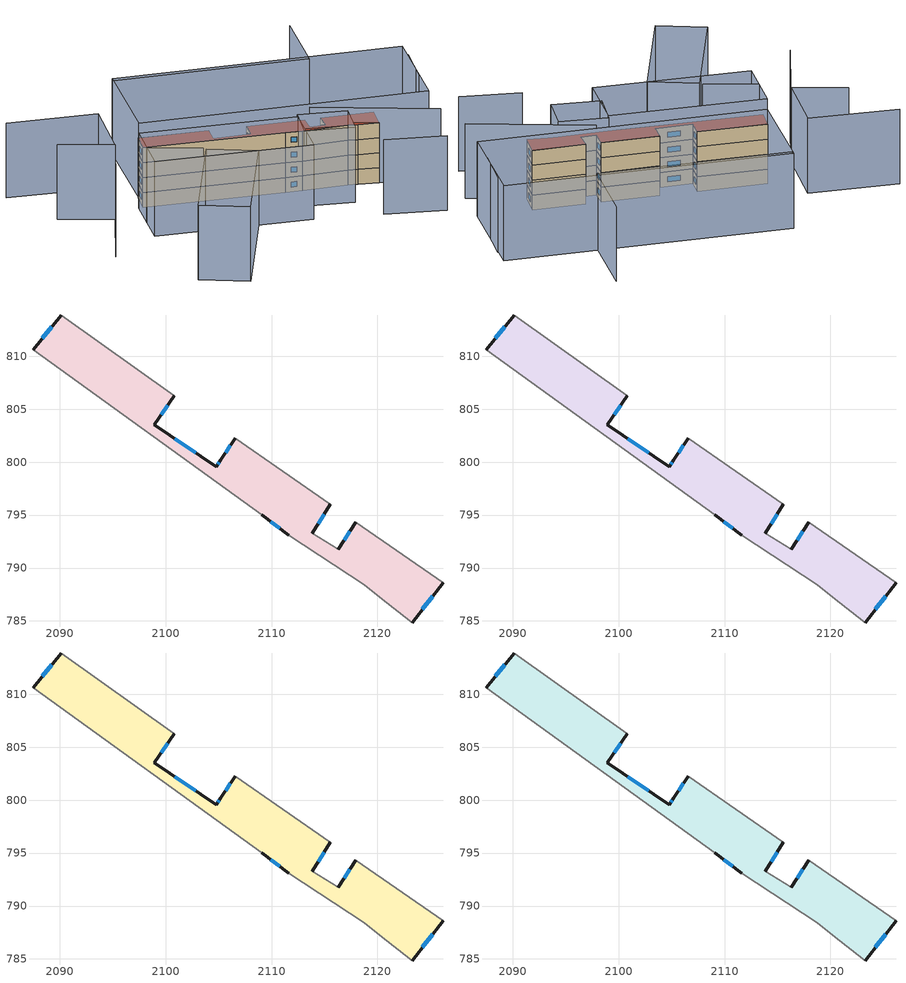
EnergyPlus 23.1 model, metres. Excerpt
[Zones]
3117bb9373386282_F0_whole
 floor ground (EU_floor_Construction): 2115.56,796 2113.85,793.29 2116.3,791.75 2117.94,794.34 2126.19,788.61 2123.28,784.83 2120.23,787.22 2118.76,788.42 2111.62,793.09 2109.07,795.04 2087.47,810.6 2090.16,813.87 2100.82,806.29 2098.94,803.54 2104.77,799.56 2105.2,800.21 2106.58,802.26 z0
 wall outside (EU_wall_Construction): 2113.85,793.29 2115.56,796 / 2117.94,794.34 2116.3,791.75 / 2123.28,784.83 2126.19,788.61 / 2109.07,795.04 2111.62,793.09 / 2090.16,813.87 2087.47,810.6 / 2106.58,802.26 2105.2,800.21 2104.77,799.56 2098.94,803.54 2100.82,806.29 z0:3
 wall adiabatic (EU_wall_Construction): 2115.56,796 2106.58,802.26 / 2116.3,791.75 2113.85,793.29 / 2126.19,788.61 2117.94,794.34 / 2111.62,793.09 2118.76,788.42 2120.23,787.22 2123.28,784.83 / 2087.47,810.6 2109.07,795.04 / 2100.82,806.29 2090.16,813.87 z0:3
 window (EU_Window_Construction): 2114.42,794.2 2114.99,795.1 / 2117.4,793.48 2116.85,792.62 / 2124.25,786.09 2125.22,787.35 / 2109.92,794.39 2110.77,793.74 / 2089.26,812.78 2088.37,811.69 / 2099.57,804.46 2100.2,805.38 / 2102.83,800.89 2100.88,802.22 / 2105.06,800 2104.91,799.78 / 2106.13,801.58 2105.66,800.9 z1:2
3117bb9373386282_F1_whole
 floor to 3117bb9373386282_F0_whole (EU_floor_Construction): 2115.56,796 2113.85,793.29 2116.3,791.75 2117.94,794.34 2126.19,788.61 2123.28,784.83 2120.23,787.22 2118.76,788.42 2111.62,793.09 2109.07,795.04 2087.47,810.6 2090.15,813.87 2100.82,806.29 2098.94,803.54 2104.76,799.56 2105.2,800.21 2106.58,802.26 z3
 wall outside (EU_wall_Construction): 2113.85,793.29 2115.56,796 / 2117.94,794.34 2116.3,791.75 / 2123.28,784.83 2126.19,788.61 / 2109.07,795.04 2111.62,793.09 / 2090.16,813.87 2087.47,810.6 / 2106.58,802.26 2105.2,800.21 2104.77,799.56 2098.94,803.54 2100.82,806.29 z3:6
 wall adiabatic (EU_wall_Construction): 2115.56,796 2106.58,802.26 / 2116.3,791.75 2113.85,793.29 / 2126.19,788.61 2117.94,794.34 / 2111.62,793.09 2118.76,788.42 2120.23,787.22 2123.28,784.83 / 2087.47,810.6 2109.07,795.04 / 2100.82,806.29 2090.16,813.87 z3:6
 window (EU_Window_Construction): 2114.42,794.2 2114.99,795.1 / 2117.4,793.48 2116.85,792.62 / 2124.25,786.09 2125.22,787.35 / 2109.92,794.39 2110.77,793.74 / 2089.26,812.78 2088.37,811.69 / 2099.57,804.46 2100.2,805.38 / 2102.83,800.89 2100.88,802.22 / 2105.06,800 2104.91,799.78 / 2106.13,801.58 2105.66,800.9 z4:5
3117bb9373386282_F2_whole
 floor to 3117bb9373386282_F1_whole (EU_floor_Construction): 2115.56,796 2113.85,793.29 2116.3,791.75 2117.94,794.34 2126.19,788.61 2123.28,784.83 2120.23,787.22 2118.76,788.42 2111.62,793.09 2109.07,795.04 2087.47,810.6 2090.15,813.87 2100.82,806.29 2098.94,803.54 2104.76,799.56 2105.2,800.21 2106.58,802.26 z6
 wall outside (EU_wall_Construction): 2113.85,793.29 2115.56,796 / 2117.94,794.34 2116.3,791.75 / 2123.28,784.83 2126.19,788.61 / 2109.07,795.04 2111.62,793.09 / 2090.16,813.87 2087.47,810.6 / 2106.58,802.26 2105.2,800.21 2104.77,799.56 2098.94,803.54 2100.82,806.29 z6:9
 wall adiabatic (EU_wall_Construction): 2115.56,796 2106.58,802.26 / 2116.3,791.75 2113.85,793.29 / 2126.19,788.61 2117.94,794.34 / 2111.62,793.09 2118.76,788.42 2120.23,787.22 2123.28,784.83 / 2087.47,810.6 2109.07,795.04 / 2100.82,806.29 2090.16,813.87 z6:9
 window (EU_Window_Construction): 2114.42,794.2 2114.99,795.1 / 2117.4,793.48 2116.85,792.62 / 2124.25,786.09 2125.22,787.35 / 2109.92,794.39 2110.77,793.74 / 2089.26,812.78 2088.37,811.69 / 2099.57,804.46 2100.2,805.38 / 2102.83,800.89 2100.88,802.22 / 2105.06,800 2104.91,799.78 / 2106.13,801.58 2105.66,800.9 z7:8
3117bb9373386282_F3_whole
 floor to 3117bb9373386282_F2_whole (EU_floor_Construction): 2115.56,796 2113.85,793.29 2116.3,791.75 2117.94,794.34 2126.19,788.61 2123.28,784.83 2120.23,787.22 2118.76,788.42 2111.62,793.09 2109.07,795.04 2087.47,810.6 2090.15,813.87 2100.82,806.29 2098.94,803.54 2104.76,799.56 2105.2,800.21 2106.58,802.26 z9
 wall outside (EU_wall_Construction): 2113.85,793.29 2115.56,796 / 2117.94,794.34 2116.3,791.75 / 2123.28,784.83 2126.19,788.61 / 2109.07,795.04 2111.62,793.09 / 2090.16,813.87 2087.47,810.6 / 2106.58,802.26 2105.2,800.21 2104.77,799.56 2098.94,803.54 2100.82,806.29 z9:12
 wall adiabatic (EU_wall_Construction): 2115.56,796 2106.58,802.26 / 2116.3,791.75 2113.85,793.29 / 2126.19,788.61 2117.94,794.34 / 2111.62,793.09 2118.76,788.42 2120.23,787.22 2123.28,784.83 / 2087.47,810.6 2109.07,795.04 / 2100.82,806.29 2090.16,813.87 z9:12
 window (EU_Window_Construction): 2114.42,794.2 2114.99,795.1 / 2117.4,793.48 2116.85,792.62 / 2124.25,786.09 2125.22,787.35 / 2109.92,794.39 2110.77,793.74 / 2089.26,812.78 2088.37,811.69 / 2099.57,804.46 2100.2,805.38 / 2102.83,800.89 2100.88,802.22 / 2105.06,800 2104.91,799.78 / 2106.13,801.58 2105.66,800.9 z10:11
 roof outside (EU_roof_Construction): 2123.28,784.83 2126.19,788.61 2117.94,794.34 2116.3,791.75 2113.85,793.29 2115.56,796 2106.58,802.26 2105.2,800.21 2104.77,799.56 2098.94,803.54 2100.82,806.29 2090.16,813.87 2087.47,810.6 2109.07,795.04 2111.62,793.09 2118.76,788.42 2120.23,787.22 z12
shading: 2113.7,775.55 2122.41,767.92 / 2115.41,794.61 2130.29,776.13 / 2083.22,805.94 2089.81,798.11 / 2138.47,788.36 2143.61,795.24 / 2073.7,819.16 2080.6,811.19 / 2080.6,811.19 2068.78,800.97 / 2074.49,832.04 2088.34,821.88 / 2088.34,821.88 2080.54,811.25 / 2138.89,819.5 2130.75,807.83 / 2130.75,807.83 2100.72,828.77 / 2071.06,783.28 2089.83,797.4 / 2089.83,797.4 2095.55,789.8 / 2095.55,789.8 2076.77,775.68 / 2076.77,775.68 2071.06,783.28 / 2118.76,788.42 2114.22,782.84 / 2114.22,782.84 2106.96,788.75 / 2106.96,788.75 2111.5,794.33 / 2111.5,794.33 2118.76,788.42 / 2086.89,811.03 2110.97,793.68 / 2110.97,793.68 2103.86,783.81 / 2103.86,783.81 2079.78,801.16 / 2079.78,801.16 2086.89,811.03 / 2134.56,782.64 2090.11,813.81 / 2090.11,813.81 2101.1,829.48 / 2101.1,829.48 2145.55,798.32 / 2145.55,798.32 2134.56,782.64 z0:15
[Building]
EU S2 Campaign: North Axis=0; Terrain=City; Solar Distribution=FullExterior
[Site:Location]
Bologna: Latitude=44.5; Longitude=11.25; Time Zone=1; Elevation=37
[SizingPeriod:WeatherFileDays]
AnnualSizingPeriod: Begin Month=1; Begin Day of Month=1; End Month=12; End Day of Month=31; Day of Week for Start Day=Monday; Use Weather File Daylight Saving Period=No; Use Weather File Rain and Snow Indicators=No
[MATERIAL]
EU_InternalMass_Material: Roughness=MediumRough; Thickness=0.1; Conductivity=1; Density=1800; Specific Heat=900; Thermal Absorptance=0.9; Solar Absorptance=0.7; Visible Absorptance=0.7
[MATERIAL:NOMASS] Roughness=MediumRough; Thermal Absorptance=0.9; Solar Absorptance=0.7; Visible Absorptance=0.7
Name | Thermal Resistance
EU_wall_NoMass | 0.937881
EU_roof_NoMass | 0.548572
EU_floor_NoMass | 0.71348
[WINDOWMATERIAL:SIMPLEGLAZINGSYSTEM]
EU_Window_SimpleGlazing: UFactor=4.25633; Solar Heat Gain Coefficient=0.85; Visible Transmittance=0.85
[CONSTRUCTION]
EU_wall_Construction: EU_wall_NoMass
EU_roof_Construction: EU_roof_NoMass
EU_floor_Construction: EU_floor_NoMass
EU_Window_Construction: EU_Window_SimpleGlazing
EU_InternalMass_Construction: EU_InternalMass_Material
[ZONE] Type=1; Multiplier=1; Ceiling Height=autocalculate; Floor Area=autocalculate; Part of Total Floor Area=Yes
Name | Volume
3117bb9373386282_F0_whole | 487.403
3117bb9373386282_F1_whole; 3117bb9373386282_F2_whole; 3117bb9373386282_F3_whole | 487.406
[INTERNALMASS] Construction=EU_InternalMass_Construction; Surface Area=162.473
Name | Zone or ZoneList
3117bb9373386282_F0_whole_EU_InternalMass | 3117bb9373386282_F0_whole
3117bb9373386282_F1_whole_EU_InternalMass | 3117bb9373386282_F1_whole
3117bb9373386282_F2_whole_EU_InternalMass | 3117bb9373386282_F2_whole
3117bb9373386282_F3_whole_EU_InternalMass | 3117bb9373386282_F3_whole
[OTHEREQUIPMENT] Fuel Type=Electricity; Design Level Calculation Method=Watts/Area; Power per Zone Floor Area=1; Fraction Latent=0; Fraction Radiant=0; Fraction Lost=0; Carbon Dioxide Generation Rate=0; EndUse Subcategory=EU_Step8_InternalGains
Name | Zone or ZoneList or Space or SpaceList | Schedule
EU_Step8_InternalGain_3117bb9373386282_F0_whole_f000 | 3117bb9373386282_F0_whole | EU_Step8_GainSchedule_3117bb9373386282_F0_whole_f000
EU_Step8_InternalGain_3117bb9373386282_F1_whole_f000 | 3117bb9373386282_F1_whole | EU_Step8_GainSchedule_3117bb9373386282_F1_whole_f000
EU_Step8_InternalGain_3117bb9373386282_F2_whole_f000 | 3117bb9373386282_F2_whole | EU_Step8_GainSchedule_3117bb9373386282_F2_whole_f000
EU_Step8_InternalGain_3117bb9373386282_F3_whole_f000 | 3117bb9373386282_F3_whole | EU_Step8_GainSchedule_3117bb9373386282_F3_whole_f000
[ZONEVENTILATION:DESIGNFLOWRATE] Schedule=EU_AlwaysOn; Design Flow Rate Calculation Method=AirChanges/Hour; Air Changes per Hour=0.687892; Ventilation Type=Natural; Fan Pressure Rise=0; Fan Total Efficiency=1; Constant Term Coefficient=1; Temperature Term Coefficient=0; Velocity Term Coefficient=0; Velocity Squared Term Coefficient=0; Minimum Indoor Temperature=-100; Maximum Indoor Temperature=100; Delta Temperature=-100; Minimum Outdoor Temperature=-100; Maximum Outdoor Temperature=100; Maximum Wind Speed=40
Name | Zone or ZoneList or Space or SpaceList
EU_ConstantAir_3117bb9373386282_F0_whole | 3117bb9373386282_F0_whole
EU_ConstantAir_3117bb9373386282_F1_whole | 3117bb9373386282_F1_whole
EU_ConstantAir_3117bb9373386282_F2_whole | 3117bb9373386282_F2_whole
EU_ConstantAir_3117bb9373386282_F3_whole | 3117bb9373386282_F3_whole
[HVACTEMPLATE:THERMOSTAT] Constant Heating Setpoint=20; Constant Cooling Setpoint=50
EU_HeatOnly_3117bb9373386282_F0_whole; EU_HeatOnly_3117bb9373386282_F1_whole; EU_HeatOnly_3117bb9373386282_F2_whole; EU_HeatOnly_3117bb9373386282_F3_whole
[HVACTEMPLATE:ZONE:IDEALLOADSAIRSYSTEM] System Availability Schedule=EU_AlwaysOn; Maximum Heating Supply Air Temperature=50; Minimum Cooling Supply Air Temperature=13; Maximum Heating Supply Air Humidity Ratio=0.0156; Minimum Cooling Supply Air Humidity Ratio=0.0077; Heating Limit=NoLimit; Cooling Limit=NoLimit; Heating Availability Schedule=EU_AlwaysOn; Cooling Availability Schedule=EU_CoolingOff; Dehumidification Control Type=ConstantSensibleHeatRatio; Cooling Sensible Heat Ratio=0.7; Dehumidification Setpoint=60; Humidification Control Type=None; Humidification Setpoint=30; Outdoor Air Method=None; Outdoor Air Flow Rate per Person=0.00944; Outdoor Air Flow Rate per Zone Floor Area=0; Outdoor Air Flow Rate per Zone=0; Demand Controlled Ventilation Type=None; Outdoor Air Economizer Type=NoEconomizer; Heat Recovery Type=None; Sensible Heat Recovery Effectiveness=0.7; Latent Heat Recovery Effectiveness=0.65
Name | Template Thermostat
3117bb9373386282_F0_whole | EU_HeatOnly_3117bb9373386282_F0_whole
3117bb9373386282_F1_whole | EU_HeatOnly_3117bb9373386282_F1_whole
3117bb9373386282_F2_whole | EU_HeatOnly_3117bb9373386282_F2_whole
3117bb9373386282_F3_whole | EU_HeatOnly_3117bb9373386282_F3_whole
[SIZING:ZONE] Zone Cooling Design Supply Air Temperature Input Method=SupplyAirTemperature; Zone Cooling Design Supply Air Temperature=13; Zone Heating Design Supply Air Temperature Input Method=SupplyAirTemperature; Zone Heating Design Supply Air Temperature=50; Zone Cooling Design Supply Air Humidity Ratio=0.008; Zone Heating Design Supply Air Humidity Ratio=0.008; Cooling Design Air Flow Method=DesignDay; Cooling Design Air Flow Rate=0; Cooling Minimum Air Flow per Zone Floor Area=0.000762; Cooling Minimum Air Flow=0; Cooling Minimum Air Flow Fraction=0.2; Heating Design Air Flow Method=DesignDay; Heating Design Air Flow Rate=0; Heating Maximum Air Flow per Zone Floor Area=0.002032; Heating Maximum Air Flow=0.141576; Heating Maximum Air Flow Fraction=0.3; Account for Dedicated Outdoor Air System=No; Dedicated Outdoor Air System Control Strategy=NeutralSupplyAir; Dedicated Outdoor Air Low Setpoint Temperature for Design=autosize; Dedicated Outdoor Air High Setpoint Temperature for Design=autosize; Zone Load Sizing Method=Sensible Load Only No Latent Load; Zone Latent Cooling Design Supply Air Humidity Ratio Input Method=HumidityRatioDifference; Zone Cooling Design Supply Air Humidity Ratio Difference=0.005; Zone Latent Heating Design Supply Air Humidity Ratio Input Method=HumidityRatioDifference; Zone Humidification Design Supply Air Humidity Ratio Difference=0.005
3117bb9373386282_F0_whole; 3117bb9373386282_F1_whole; 3117bb9373386282_F2_whole; 3117bb9373386282_F3_whole
[SCHEDULE:CONSTANT]
Name | Hourly Value
EU_AlwaysOn | 1
EU_CoolingOff | 0
[SCHEDULE:FILE] Column Number=1; Rows to Skip at Top=0; Number of Hours of Data=8760; Column Separator=Comma; Interpolate to Timestep=No; Minutes per Item=60; Adjust Schedule for Daylight Savings=Yes
Name | File
EU_Step8_GainSchedule_3117bb9373386282_F0_whole_f000 | ../../schedules/3117bb9373386282/3117bb9373386282_F0_whole_f000_gain.csv
EU_Step8_GainSchedule_3117bb9373386282_F1_whole_f000 | ../../schedules/3117bb9373386282/3117bb9373386282_F1_whole_f000_gain.csv
EU_Step8_GainSchedule_3117bb9373386282_F2_whole_f000 | ../../schedules/3117bb9373386282/3117bb9373386282_F2_whole_f000_gain.csv
EU_Step8_GainSchedule_3117bb9373386282_F3_whole_f000 | ../../schedules/3117bb9373386282/3117bb9373386282_F3_whole_f000_gain.csv
